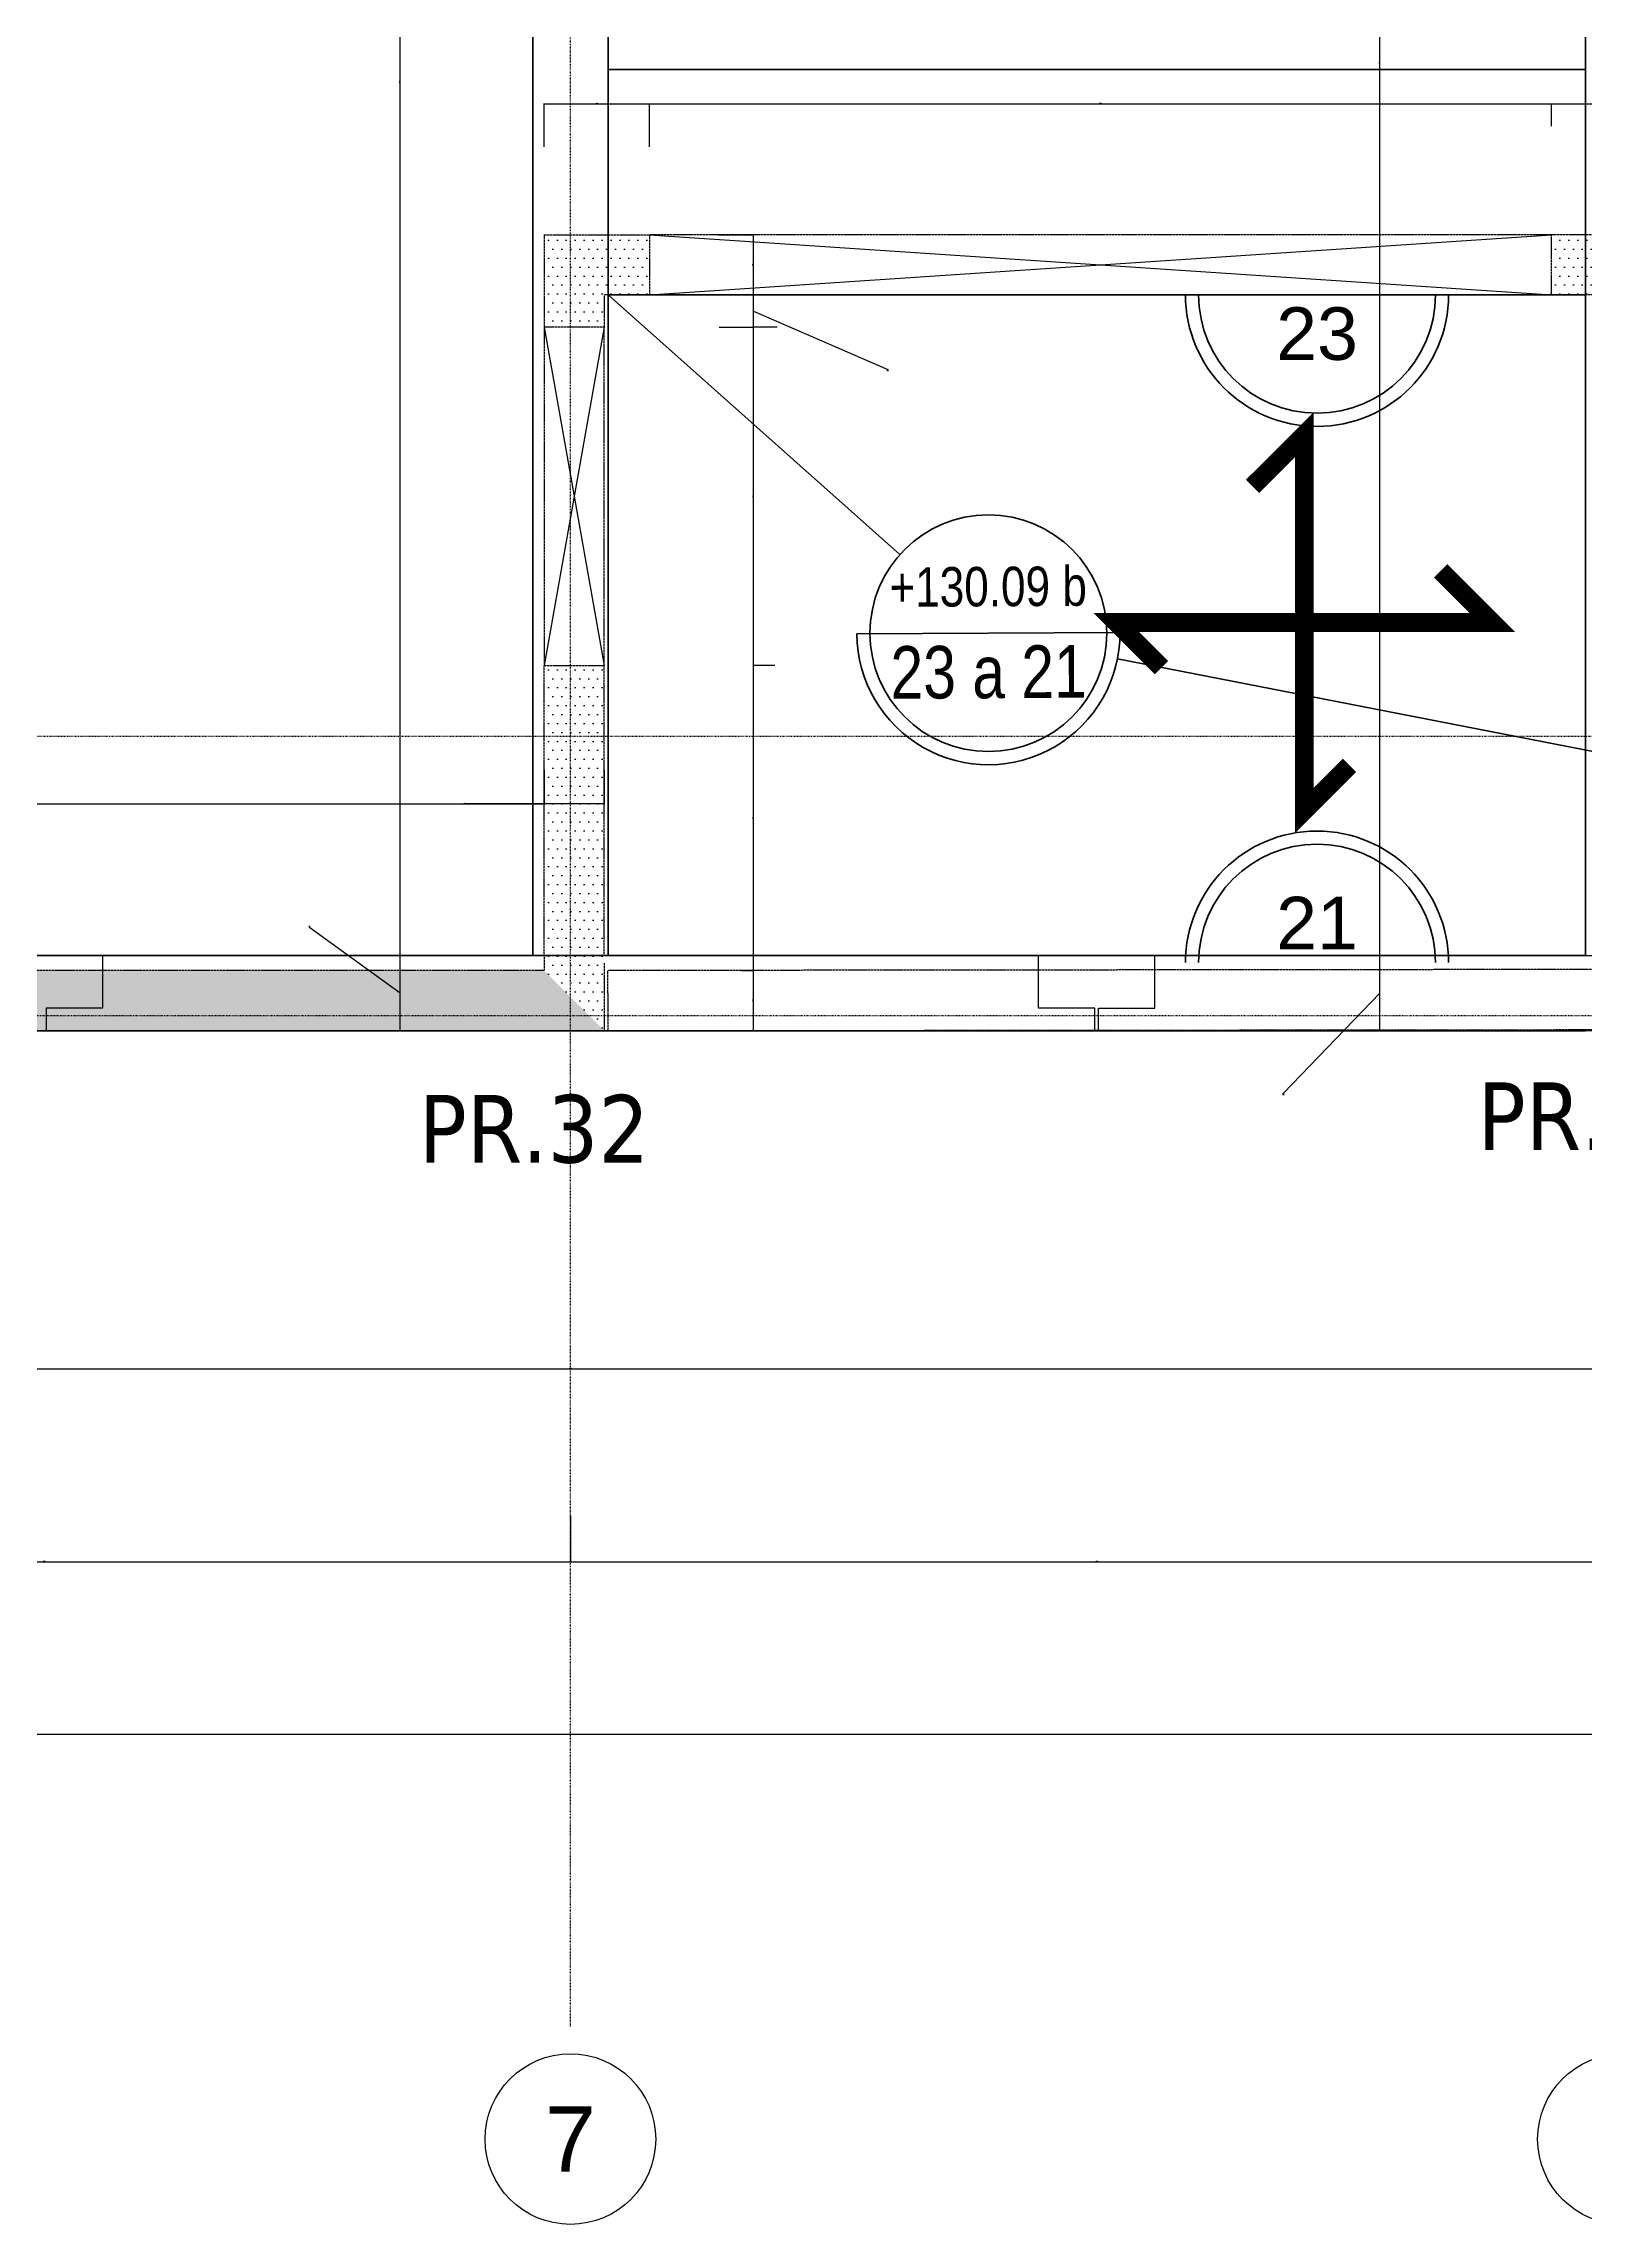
# Model space of a CAD drawing. Extents: x -12912 to 27386, y 1818 to 8189.
# Drawn here: x 1058 to 1468, y 5570 to 6151 of the extents above; entities that cross this region are included whole.
import ezdxf
from ezdxf.enums import TextEntityAlignment as Align

# ---------------------------------------------------------------- set-up
doc = ezdxf.new("R2010")
doc.units = 0
doc.header["$MEASUREMENT"] = 0
for name, pattern in [('CACHE2', [4.7625, 3.175, -1.5875]), ('GrDotted', [0.4, 0.1, -0.1, 0.1, -0.1]), ('GrFeatureAxis', [0.85, 0.25, -0.2, 0.1, -0.2, 0.1]), ('STRICHPUNKT2_S11', [0.9, 0.7, -0.1, 0, -0.1])]:
    doc.linetypes.add(name, pattern=pattern)
doc.layers.get('0').update_dxf_attribs({"linetype": 'CONTINUOUS'})
doc.layers.get('DEFPOINTS').update_dxf_attribs({"linetype": 'CONTINUOUS'})
for name, color, linetype in [('K_ENT_M_Building_Coffrage PH Sous sol', 7, 'CONTINUOUS'), ('préfa v', 2, 'CONTINUOUS'), ('STR_AXES_REPERE', 1, 'CONTINUOUS'), ('STR_COTATION', 1, 'CONTINUOUS'), ('STR_OPENING', 161, 'CONTINUOUS'), ('STR_SURCH', 9, 'CACHE2'), ('STR_TXT_PR', 2, 'CONTINUOUS')]:
    doc.layers.add(name, color=color, linetype=linetype)
for name, color, linetype, lineweight in [('STR_AXES', 4, 'STRICHPUNKT2_S11', 25), ('STR_dob_dalles', 130, 'CONTINUOUS', 35), ('STR_POUTRES', 102, 'CONTINUOUS', 35), ('STR_VOILES', 6, 'CONTINUOUS', 70)]:
    doc.layers.add(name, color=color, linetype=linetype, lineweight=lineweight)
doc.styles.add('EPAIS', font='TAHOMA.TTF')
doc.styles.add('GrDimensions', font='simplex.shx')
doc.styles.add('GrGrid', font='ARIAL.TTF', dxfattribs={"height": 0.17})
doc.dimstyles.new('GrDimensions', dxfattribs={"dimtxt": 0.09, "dimasz": 0.05, "dimexe": 0.07, "dimexo": 0, "dimgap": 0.05, "dimtad": 1, "dimzin": 0, "dimdsep": 46, "dimtxsty": 'GrDimensions', "dimblk": 'ARCHTICK', "dimblk1": 'ARCHTICK', "dimblk2": 'ARCHTICK', "dimcen": 0.09, "dimadec": 0, "dimazin": 0, "dimtfac": 1, "dimtdec": 4, "dimtmove": 0, "dimatfit": 3, "dimldrblk": 'OPEN30', "dimfxl": 0, "dimtolj": 1, "dimtzin": 0, "dimarcsym": 0})
pattern_1 = [(0, (5243.0074, 5883.9378), (1.190625, 2.38125), [0, -2.38125])]

# ---------------------------------------------------------------- blocks, each defined once
blk = doc.blocks.new('_ArchTick')
at = {"color": 0, "linetype": 'ByBlock', "const_width": 0.15}
blk.add_lwpolyline([(-0.5, -0.5), (0.5, 0.5)], dxfattribs=at)
blk = doc.blocks.new('*D100')
at = {"layer": 'DEFPOINTS', "color": 0, "linetype": 'Continuous'}
for p in [(646.36, 5957.33), (1191.36, 5957.33), (1191.36, 5948.23)]:
    blk.add_point(p, dxfattribs=at)
at = {"layer": 'STR_COTATION', "color": 0, "linetype": 'Continuous', "lineweight": -2}
for p, q in [((646.36, 5957.33), (646.36, 5948.14)), ((1191.36, 5957.33), (1191.36, 5948.14)), ((646.36, 5948.23), (1191.36, 5948.23))]:
    blk.add_line(p, q, dxfattribs=at)
at = {"layer": 'STR_COTATION', "color": 0, "linetype": 'Continuous', "lineweight": -2, "xscale": 0.065, "yscale": 0.065, "zscale": 0.065, "rotation": 180}
blk.add_blockref('_ArchTick', (646.36, 5948.23), dxfattribs=at)
at = {"layer": 'STR_COTATION', "color": 0, "linetype": 'Continuous', "lineweight": -2, "xscale": 0.065, "yscale": 0.065, "zscale": 0.065}
blk.add_blockref('_ArchTick', (1191.36, 5948.23), dxfattribs=at)
at = {"layer": 'STR_COTATION', "color": 0, "linetype": 'Continuous', "lineweight": -3, "insert": (918.86, 5948.36), "char_height": 0.117, "attachment_point": 5, "style": 'GrDimensions'}
blk.add_mtext('\\A1;545.00', dxfattribs=at)
blk = doc.blocks.new('_Open30')
at = {"color": 0, "linetype": 'ByBlock', "lineweight": -2}
for p, q in [((-1, 0.3), (0, 0)), ((0, 0), (-1, -0.3)), ((0, 0), (-1, 0))]:
    blk.add_line(p, q, dxfattribs=at)
blk = doc.blocks.new('*D101')
at = {"layer": 'DEFPOINTS', "color": 0, "linetype": 'Continuous'}
for p in [(1191.36, 5957.33), (1207.35, 5957.33), (1207.35, 5948.23)]:
    blk.add_point(p, dxfattribs=at)
at = {"layer": 'STR_COTATION', "color": 0, "linetype": 'Continuous', "lineweight": -2}
for p, q in [((1191.36, 5957.33), (1191.36, 5948.14)), ((1207.35, 5957.33), (1207.35, 5948.14)), ((1191.36, 5948.23), (1170.02, 5948.23)), ((1207.35, 5948.23), (1191.36, 5948.23))]:
    blk.add_line(p, q, dxfattribs=at)
at = {"layer": 'STR_COTATION', "color": 0, "linetype": 'Continuous', "lineweight": -2, "xscale": 0.065, "yscale": 0.065, "zscale": 0.065, "rotation": 180}
blk.add_blockref('_ArchTick', (1191.36, 5948.23), dxfattribs=at)
at = {"layer": 'STR_COTATION', "color": 0, "linetype": 'Continuous', "lineweight": -2, "xscale": 0.065, "yscale": 0.065, "zscale": 0.065}
blk.add_blockref('_ArchTick', (1207.35, 5948.23), dxfattribs=at)
at = {"layer": 'STR_COTATION', "color": 0, "linetype": 'Continuous', "lineweight": -3, "insert": (1170.28, 5948.36), "char_height": 0.117, "attachment_point": 5, "style": 'GrDimensions'}
blk.add_mtext('\\A1;1599', dxfattribs=at)
blk = doc.blocks.new('*D245')
at = {"layer": 'DEFPOINTS', "color": 0, "linetype": 'Continuous'}
for p in [(1243.85, 5903.91), (1247.03, 5903.91), (1243.85, 5887.91)]:
    blk.add_point(p, dxfattribs=at)
at = {"layer": 'STR_COTATION', "color": 0, "linetype": 'Continuous', "lineweight": -2}
for p, q in [((1243.85, 5903.91), (1247.12, 5903.91)), ((1247.03, 5887.91), (1247.03, 5903.91)), ((1243.85, 5887.91), (1247.12, 5887.91))]:
    blk.add_line(p, q, dxfattribs=at)
at = {"layer": 'STR_COTATION', "color": 0, "linetype": 'Continuous', "lineweight": -2, "xscale": 0.065, "yscale": 0.065, "zscale": 0.065}
for p, rotation in [((1247.03, 5903.91), 90), ((1247.03, 5887.91), 270)]:
    blk.add_blockref('_ArchTick', p, dxfattribs=dict(at, rotation=rotation))
at = {"layer": 'STR_COTATION', "color": 0, "linetype": 'Continuous', "lineweight": -3, "insert": (1246.9, 5895.91), "char_height": 0.117, "attachment_point": 5, "rotation": 90, "style": 'GrDimensions'}
blk.add_mtext('\\A1;1600', dxfattribs=at)
blk = doc.blocks.new('*D246')
at = {"layer": 'DEFPOINTS', "color": 0, "linetype": 'Continuous'}
for p in [(1247.03, 5985.1), (1252.74, 5985.1), (1243.85, 5903.91)]:
    blk.add_point(p, dxfattribs=at)
at = {"layer": 'STR_COTATION', "color": 0, "linetype": 'Continuous', "lineweight": -2}
for p, q in [((1252.74, 5985.1), (1246.94, 5985.1)), ((1247.03, 5903.91), (1247.03, 5985.1)), ((1243.85, 5903.91), (1247.12, 5903.91))]:
    blk.add_line(p, q, dxfattribs=at)
at = {"layer": 'STR_COTATION', "color": 0, "linetype": 'Continuous', "lineweight": -2, "xscale": 0.065, "yscale": 0.065, "zscale": 0.065}
for p, rotation in [((1247.03, 5985.1), 90), ((1247.03, 5903.91), 270)]:
    blk.add_blockref('_ArchTick', p, dxfattribs=dict(at, rotation=rotation))
at = {"layer": 'STR_COTATION', "color": 0, "linetype": 'Continuous', "lineweight": -3, "insert": (1246.9, 5944.51), "char_height": 0.117, "attachment_point": 5, "rotation": 90, "style": 'GrDimensions'}
blk.add_mtext('\\A1;8119', dxfattribs=at)
blk = doc.blocks.new('*D247')
at = {"layer": 'DEFPOINTS', "color": 0, "linetype": 'Continuous'}
for p in [(1247.03, 6075.1), (1253.4, 6075.1), (1252.74, 5985.1)]:
    blk.add_point(p, dxfattribs=at)
at = {"layer": 'STR_COTATION', "color": 0, "linetype": 'Continuous', "lineweight": -2}
for p, q in [((1253.4, 6075.1), (1246.94, 6075.1)), ((1247.03, 5985.1), (1247.03, 6075.1)), ((1252.74, 5985.1), (1246.94, 5985.1))]:
    blk.add_line(p, q, dxfattribs=at)
at = {"layer": 'STR_COTATION', "color": 0, "linetype": 'Continuous', "lineweight": -2, "xscale": 0.065, "yscale": 0.065, "zscale": 0.065}
for p, rotation in [((1247.03, 6075.1), 90), ((1247.03, 5985.1), 270)]:
    blk.add_blockref('_ArchTick', p, dxfattribs=dict(at, rotation=rotation))
at = {"layer": 'STR_COTATION', "color": 0, "linetype": 'Continuous', "lineweight": -3, "insert": (1246.9, 6030.1), "char_height": 0.117, "attachment_point": 5, "rotation": 90, "style": 'GrDimensions'}
blk.add_mtext('\\A1;9000', dxfattribs=at)
blk = doc.blocks.new('*D248')
at = {"layer": 'DEFPOINTS', "color": 0, "linetype": 'Continuous'}
for p in [(1219.36, 6134.56), (1191.36, 6123.13), (1219.36, 6123.13)]:
    blk.add_point(p, dxfattribs=at)
at = {"layer": 'STR_COTATION', "color": 0, "linetype": 'Continuous', "lineweight": -2}
for p, q in [((1191.36, 6123.13), (1191.36, 6134.65)), ((1191.36, 6134.56), (1219.36, 6134.56)), ((1219.36, 6123.13), (1219.36, 6134.65))]:
    blk.add_line(p, q, dxfattribs=at)
at = {"layer": 'STR_COTATION', "color": 0, "linetype": 'Continuous', "lineweight": -2, "xscale": 0.065, "yscale": 0.065, "zscale": 0.065, "rotation": 180}
blk.add_blockref('_ArchTick', (1191.36, 6134.56), dxfattribs=at)
at = {"layer": 'STR_COTATION', "color": 0, "linetype": 'Continuous', "lineweight": -2, "xscale": 0.065, "yscale": 0.065, "zscale": 0.065}
blk.add_blockref('_ArchTick', (1219.36, 6134.56), dxfattribs=at)
at = {"layer": 'STR_COTATION', "color": 0, "linetype": 'Continuous', "lineweight": -3, "insert": (1205.36, 6134.68), "char_height": 0.117, "attachment_point": 5, "style": 'GrDimensions'}
blk.add_mtext('\\A1;2800', dxfattribs=at)
blk = doc.blocks.new('*D249')
at = {"layer": 'DEFPOINTS', "color": 0, "linetype": 'Continuous'}
for p in [(1459.36, 6134.56), (1459.36, 6128.56), (1219.36, 6123.13)]:
    blk.add_point(p, dxfattribs=at)
at = {"layer": 'STR_COTATION', "color": 0, "linetype": 'Continuous', "lineweight": -2}
for p, q in [((1219.36, 6123.13), (1219.36, 6134.65)), ((1219.36, 6134.56), (1459.36, 6134.56)), ((1459.36, 6128.56), (1459.36, 6134.65))]:
    blk.add_line(p, q, dxfattribs=at)
at = {"layer": 'STR_COTATION', "color": 0, "linetype": 'Continuous', "lineweight": -2, "xscale": 0.065, "yscale": 0.065, "zscale": 0.065, "rotation": 180}
blk.add_blockref('_ArchTick', (1219.36, 6134.56), dxfattribs=at)
at = {"layer": 'STR_COTATION', "color": 0, "linetype": 'Continuous', "lineweight": -2, "xscale": 0.065, "yscale": 0.065, "zscale": 0.065}
blk.add_blockref('_ArchTick', (1459.36, 6134.56), dxfattribs=at)
at = {"layer": 'STR_COTATION', "color": 0, "linetype": 'Continuous', "lineweight": -3, "insert": (1339.36, 6134.68), "char_height": 0.117, "attachment_point": 5, "style": 'GrDimensions'}
blk.add_mtext('\\A1;240.00', dxfattribs=at)
blk = doc.blocks.new('*D250')
at = {"layer": 'DEFPOINTS', "color": 0, "linetype": 'Continuous'}
for p in [(1649.02, 6134.56), (1459.36, 6128.56), (1649.02, 6126.66)]:
    blk.add_point(p, dxfattribs=at)
at = {"layer": 'STR_COTATION', "color": 0, "linetype": 'Continuous', "lineweight": -2}
for p, q in [((1459.36, 6128.56), (1459.36, 6134.65)), ((1459.36, 6134.56), (1649.02, 6134.56)), ((1649.02, 6126.66), (1649.02, 6134.65))]:
    blk.add_line(p, q, dxfattribs=at)
at = {"layer": 'STR_COTATION', "color": 0, "linetype": 'Continuous', "lineweight": -2, "xscale": 0.065, "yscale": 0.065, "zscale": 0.065, "rotation": 180}
blk.add_blockref('_ArchTick', (1459.36, 6134.56), dxfattribs=at)
at = {"layer": 'STR_COTATION', "color": 0, "linetype": 'Continuous', "lineweight": -2, "xscale": 0.065, "yscale": 0.065, "zscale": 0.065}
blk.add_blockref('_ArchTick', (1649.02, 6134.56), dxfattribs=at)
at = {"layer": 'STR_COTATION', "color": 0, "linetype": 'Continuous', "lineweight": -3, "insert": (1554.19, 6134.68), "char_height": 0.117, "attachment_point": 5, "style": 'GrDimensions'}
blk.add_mtext('\\A1;189.66', dxfattribs=at)
blk = doc.blocks.new('*D324')
at = {"layer": 'DEFPOINTS', "color": 0, "linetype": 'Continuous'}
for p in [(1237.93, 6083.69), (1247.03, 6083.69), (1237.93, 6075.1)]:
    blk.add_point(p, dxfattribs=at)
at = {"layer": 'STR_COTATION', "color": 0, "linetype": 'Continuous', "lineweight": -2}
for p, q in [((1237.93, 6083.69), (1247.12, 6083.69)), ((1247.03, 6075.1), (1247.03, 6083.69)), ((1247.03, 6079.39), (1282.8, 6063.85)), ((1237.93, 6075.1), (1247.12, 6075.1)), ((1282.8, 6063.85), (1282.8, 6063.42))]:
    blk.add_line(p, q, dxfattribs=at)
at = {"layer": 'STR_COTATION', "color": 0, "linetype": 'Continuous', "lineweight": -2, "xscale": 0.065, "yscale": 0.065, "zscale": 0.065}
for p, rotation in [((1247.03, 6083.69), 90), ((1247.03, 6075.1), 270)]:
    blk.add_blockref('_ArchTick', p, dxfattribs=dict(at, rotation=rotation))
at = {"layer": 'STR_COTATION', "color": 0, "linetype": 'Continuous', "lineweight": -3, "insert": (1282.68, 6063.63), "char_height": 0.117, "attachment_point": 5, "rotation": 90, "style": 'GrDimensions'}
blk.add_mtext('\\A1;858', dxfattribs=at)
blk = doc.blocks.new('*D325')
at = {"layer": 'DEFPOINTS', "color": 0, "linetype": 'Continuous'}
for p in [(1237.74, 6099.69), (1247.03, 6099.69), (1237.93, 6083.69)]:
    blk.add_point(p, dxfattribs=at)
at = {"layer": 'STR_COTATION', "color": 0, "linetype": 'Continuous', "lineweight": -2}
for p, q in [((1237.74, 6099.69), (1247.12, 6099.69)), ((1247.03, 6083.69), (1247.03, 6099.69)), ((1237.93, 6083.69), (1247.12, 6083.69))]:
    blk.add_line(p, q, dxfattribs=at)
at = {"layer": 'STR_COTATION', "color": 0, "linetype": 'Continuous', "lineweight": -2, "xscale": 0.065, "yscale": 0.065, "zscale": 0.065}
for p, rotation in [((1247.03, 6099.69), 90), ((1247.03, 6083.69), 270)]:
    blk.add_blockref('_ArchTick', p, dxfattribs=dict(at, rotation=rotation))
at = {"layer": 'STR_COTATION', "color": 0, "linetype": 'Continuous', "lineweight": -3, "insert": (1246.9, 6091.69), "char_height": 0.117, "attachment_point": 5, "rotation": 90, "style": 'GrDimensions'}
blk.add_mtext('\\A1;1600', dxfattribs=at)
blk = doc.blocks.new('*D326')
at = {"layer": 'DEFPOINTS', "color": 0, "linetype": 'Continuous'}
for p in [(1148.09, 5907.92), (1153.06, 5907.92), (1148.09, 5887.91)]:
    blk.add_point(p, dxfattribs=at)
at = {"layer": 'STR_COTATION', "color": 0, "linetype": 'Continuous', "lineweight": -2}
for p, q in [((1129.03, 5915.27), (1129.03, 5915.81)), ((1153.06, 5897.92), (1129.03, 5915.27)), ((1148.09, 5907.92), (1153.15, 5907.92)), ((1153.06, 5887.91), (1153.06, 5907.92)), ((1148.09, 5887.91), (1153.15, 5887.91))]:
    blk.add_line(p, q, dxfattribs=at)
at = {"layer": 'STR_COTATION', "color": 0, "linetype": 'Continuous', "lineweight": -2, "xscale": 0.065, "yscale": 0.065, "zscale": 0.065}
for p, rotation in [((1153.06, 5907.92), 90), ((1153.06, 5887.91), 270)]:
    blk.add_blockref('_ArchTick', p, dxfattribs=dict(at, rotation=rotation))
at = {"layer": 'STR_COTATION', "color": 0, "linetype": 'Continuous', "lineweight": -3, "insert": (1128.91, 5915.54), "char_height": 0.117, "attachment_point": 5, "rotation": 90, "style": 'GrDimensions'}
blk.add_mtext('\\A1;2000', dxfattribs=at)
blk = doc.blocks.new('*D327')
at = {"layer": 'DEFPOINTS', "color": 0, "linetype": 'Continuous'}
for p in [(1153.06, 6372.91), (1160.87, 6372.91), (1148.09, 5907.92)]:
    blk.add_point(p, dxfattribs=at)
at = {"layer": 'STR_COTATION', "color": 0, "linetype": 'Continuous', "lineweight": -2}
for p, q in [((1160.87, 6372.91), (1152.97, 6372.91)), ((1153.06, 5907.92), (1153.06, 6372.91)), ((1148.09, 5907.92), (1153.15, 5907.92))]:
    blk.add_line(p, q, dxfattribs=at)
at = {"layer": 'STR_COTATION', "color": 0, "linetype": 'Continuous', "lineweight": -2, "xscale": 0.065, "yscale": 0.065, "zscale": 0.065}
for p, rotation in [((1153.06, 6372.91), 90), ((1153.06, 5907.92), 270)]:
    blk.add_blockref('_ArchTick', p, dxfattribs=dict(at, rotation=rotation))
at = {"layer": 'STR_COTATION', "color": 0, "linetype": 'Continuous', "lineweight": -3, "insert": (1152.93, 6140.41), "char_height": 0.117, "attachment_point": 5, "rotation": 90, "style": 'GrDimensions'}
blk.add_mtext('\\A1;464.99', dxfattribs=at)
blk = doc.blocks.new('*D329')
at = {"layer": 'DEFPOINTS', "color": 0, "linetype": 'Continuous'}
for p in [(1413.65, 5907.92), (1421.24, 5907.92), (1421.24, 5887.91)]:
    blk.add_point(p, dxfattribs=at)
at = {"layer": 'STR_COTATION', "color": 0, "linetype": 'Continuous', "lineweight": -2}
for p, q in [((1421.24, 5907.92), (1413.56, 5907.92)), ((1413.65, 5887.91), (1413.65, 5907.92)), ((1413.65, 5897.92), (1388.02, 5871.29)), ((1421.24, 5887.91), (1413.56, 5887.91)), ((1388.02, 5871.29), (1388.02, 5870.75))]:
    blk.add_line(p, q, dxfattribs=at)
at = {"layer": 'STR_COTATION', "color": 0, "linetype": 'Continuous', "lineweight": -2, "xscale": 0.065, "yscale": 0.065, "zscale": 0.065}
for p, rotation in [((1413.65, 5907.92), 90), ((1413.65, 5887.91), 270)]:
    blk.add_blockref('_ArchTick', p, dxfattribs=dict(at, rotation=rotation))
at = {"layer": 'STR_COTATION', "color": 0, "linetype": 'Continuous', "lineweight": -3, "insert": (1387.9, 5871.02), "char_height": 0.117, "attachment_point": 5, "rotation": 90, "style": 'GrDimensions'}
blk.add_mtext('\\A1;2000', dxfattribs=at)
blk = doc.blocks.new('*D330')
at = {"layer": 'DEFPOINTS', "color": 0, "linetype": 'Continuous'}
for p in [(1413.65, 6383.07), (1422.37, 6383.07), (1421.24, 5907.92)]:
    blk.add_point(p, dxfattribs=at)
at = {"layer": 'STR_COTATION', "color": 0, "linetype": 'Continuous', "lineweight": -2}
for p, q in [((1422.37, 6383.07), (1413.56, 6383.07)), ((1413.65, 5907.92), (1413.65, 6383.07)), ((1421.24, 5907.92), (1413.56, 5907.92))]:
    blk.add_line(p, q, dxfattribs=at)
at = {"layer": 'STR_COTATION', "color": 0, "linetype": 'Continuous', "lineweight": -2, "xscale": 0.065, "yscale": 0.065, "zscale": 0.065}
for p, rotation in [((1413.65, 6383.07), 90), ((1413.65, 5907.92), 270)]:
    blk.add_blockref('_ArchTick', p, dxfattribs=dict(at, rotation=rotation))
at = {"layer": 'STR_COTATION', "color": 0, "linetype": 'Continuous', "lineweight": -3, "insert": (1413.52, 6145.49), "char_height": 0.117, "attachment_point": 5, "rotation": 90, "style": 'GrDimensions'}
blk.add_mtext('\\A1;475.15', dxfattribs=at)
blk = doc.blocks.new('*D455')
at = {"layer": 'DEFPOINTS', "color": 0, "linetype": 'Continuous'}
for p in [(778.36, 5797.96), (1058.36, 5797.96), (1058.36, 5797.96)]:
    blk.add_point(p, dxfattribs=at)
at = {"layer": 'STR_COTATION', "color": 0, "linetype": 'Continuous', "lineweight": -2}
for p, q in [((778.36, 5797.96), (778.36, 5798.05)), ((778.36, 5797.96), (1058.36, 5797.96)), ((1058.36, 5797.96), (1058.36, 5798.05))]:
    blk.add_line(p, q, dxfattribs=at)
at = {"layer": 'STR_COTATION', "color": 0, "linetype": 'Continuous', "lineweight": -2, "xscale": 0.065, "yscale": 0.065, "zscale": 0.065, "rotation": 180}
blk.add_blockref('_ArchTick', (778.36, 5797.96), dxfattribs=at)
at = {"layer": 'STR_COTATION', "color": 0, "linetype": 'Continuous', "lineweight": -2, "xscale": 0.065, "yscale": 0.065, "zscale": 0.065}
blk.add_blockref('_ArchTick', (1058.36, 5797.96), dxfattribs=at)
at = {"layer": 'STR_COTATION', "color": 0, "linetype": 'Continuous', "lineweight": -3, "insert": (918.36, 5798.08), "char_height": 0.117, "attachment_point": 5, "style": 'GrDimensions'}
blk.add_mtext('\\A1;280.00', dxfattribs=at)
blk = doc.blocks.new('*D456')
at = {"layer": 'DEFPOINTS', "color": 0, "linetype": 'Continuous'}
for p in [(1058.36, 5797.96), (1338.36, 5797.96), (1338.36, 5797.96)]:
    blk.add_point(p, dxfattribs=at)
at = {"layer": 'STR_COTATION', "color": 0, "linetype": 'Continuous', "lineweight": -2}
for p, q in [((1058.36, 5797.96), (1058.36, 5798.05)), ((1058.36, 5797.96), (1338.36, 5797.96)), ((1338.36, 5797.96), (1338.36, 5798.05))]:
    blk.add_line(p, q, dxfattribs=at)
at = {"layer": 'STR_COTATION', "color": 0, "linetype": 'Continuous', "lineweight": -2, "xscale": 0.065, "yscale": 0.065, "zscale": 0.065, "rotation": 180}
blk.add_blockref('_ArchTick', (1058.36, 5797.96), dxfattribs=at)
at = {"layer": 'STR_COTATION', "color": 0, "linetype": 'Continuous', "lineweight": -2, "xscale": 0.065, "yscale": 0.065, "zscale": 0.065}
blk.add_blockref('_ArchTick', (1338.36, 5797.96), dxfattribs=at)
at = {"layer": 'STR_COTATION', "color": 0, "linetype": 'Continuous', "lineweight": -3, "insert": (1198.36, 5798.08), "char_height": 0.117, "attachment_point": 5, "style": 'GrDimensions'}
blk.add_mtext('\\A1;280.00', dxfattribs=at)
blk = doc.blocks.new('*D457')
at = {"layer": 'DEFPOINTS', "color": 0, "linetype": 'Continuous'}
for p in [(1338.36, 5797.96), (1618.36, 5797.96), (1618.36, 5797.96)]:
    blk.add_point(p, dxfattribs=at)
at = {"layer": 'STR_COTATION', "color": 0, "linetype": 'Continuous', "lineweight": -2}
for p, q in [((1338.36, 5797.96), (1338.36, 5798.05)), ((1338.36, 5797.96), (1618.36, 5797.96)), ((1618.36, 5797.96), (1618.36, 5798.05))]:
    blk.add_line(p, q, dxfattribs=at)
at = {"layer": 'STR_COTATION', "color": 0, "linetype": 'Continuous', "lineweight": -2, "xscale": 0.065, "yscale": 0.065, "zscale": 0.065, "rotation": 180}
blk.add_blockref('_ArchTick', (1338.36, 5797.96), dxfattribs=at)
at = {"layer": 'STR_COTATION', "color": 0, "linetype": 'Continuous', "lineweight": -2, "xscale": 0.065, "yscale": 0.065, "zscale": 0.065}
blk.add_blockref('_ArchTick', (1618.36, 5797.96), dxfattribs=at)
at = {"layer": 'STR_COTATION', "color": 0, "linetype": 'Continuous', "lineweight": -3, "insert": (1478.36, 5798.08), "char_height": 0.117, "attachment_point": 5, "style": 'GrDimensions'}
blk.add_mtext('\\A1;280.00', dxfattribs=at)
blk = doc.blocks.new('*D526')
at = {"layer": 'DEFPOINTS', "color": 0, "linetype": 'Continuous'}
for p in [(1198.36, 5758.79), (918.36, 5754.33), (1198.36, 5746.58)]:
    blk.add_point(p, dxfattribs=at)
at = {"layer": 'STR_COTATION', "color": 0, "linetype": 'Continuous', "lineweight": -2}
for p, q in [((1198.36, 5758.79), (1198.36, 5746.49)), ((918.36, 5754.33), (918.36, 5746.49)), ((918.36, 5746.58), (1198.36, 5746.58))]:
    blk.add_line(p, q, dxfattribs=at)
at = {"layer": 'STR_COTATION', "color": 0, "linetype": 'Continuous', "lineweight": -2, "xscale": 0.065, "yscale": 0.065, "zscale": 0.065, "rotation": 180}
blk.add_blockref('_ArchTick', (918.36, 5746.58), dxfattribs=at)
at = {"layer": 'STR_COTATION', "color": 0, "linetype": 'Continuous', "lineweight": -2, "xscale": 0.065, "yscale": 0.065, "zscale": 0.065}
blk.add_blockref('_ArchTick', (1198.36, 5746.58), dxfattribs=at)
at = {"layer": 'STR_COTATION', "color": 0, "linetype": 'Continuous', "lineweight": -3, "insert": (1058.36, 5746.7), "char_height": 0.117, "attachment_point": 5, "style": 'GrDimensions'}
blk.add_mtext('\\A1;280.00', dxfattribs=at)
blk = doc.blocks.new('*D527')
at = {"layer": 'DEFPOINTS', "color": 0, "linetype": 'Continuous'}
for p in [(1198.36, 5758.79), (1478.36, 5760.07), (1478.36, 5746.58)]:
    blk.add_point(p, dxfattribs=at)
at = {"layer": 'STR_COTATION', "color": 0, "linetype": 'Continuous', "lineweight": -2}
for p, q in [((1198.36, 5758.79), (1198.36, 5746.49)), ((1478.36, 5760.07), (1478.36, 5746.49)), ((1198.36, 5746.58), (1478.36, 5746.58))]:
    blk.add_line(p, q, dxfattribs=at)
at = {"layer": 'STR_COTATION', "color": 0, "linetype": 'Continuous', "lineweight": -2, "xscale": 0.065, "yscale": 0.065, "zscale": 0.065, "rotation": 180}
blk.add_blockref('_ArchTick', (1198.36, 5746.58), dxfattribs=at)
at = {"layer": 'STR_COTATION', "color": 0, "linetype": 'Continuous', "lineweight": -2, "xscale": 0.065, "yscale": 0.065, "zscale": 0.065}
blk.add_blockref('_ArchTick', (1478.36, 5746.58), dxfattribs=at)
at = {"layer": 'STR_COTATION', "color": 0, "linetype": 'Continuous', "lineweight": -3, "insert": (1338.36, 5746.7), "char_height": 0.117, "attachment_point": 5, "style": 'GrDimensions'}
blk.add_mtext('\\A1;280.00', dxfattribs=at)
blk = doc.blocks.new('*D600')
at = {"layer": 'DEFPOINTS', "color": 0, "linetype": 'Continuous'}
for p in [(-1020.36, 5712.87), (7612.27, 5712.87), (-1020.36, 5700.61)]:
    blk.add_point(p, dxfattribs=at)
at = {"layer": 'STR_COTATION', "color": 0, "linetype": 'Continuous', "lineweight": -2}
for p, q in [((-1020.36, 5712.87), (-1020.36, 5700.52)), ((7612.27, 5712.87), (7612.27, 5700.52)), ((7612.27, 5700.61), (-1020.36, 5700.61))]:
    blk.add_line(p, q, dxfattribs=at)
at = {"layer": 'STR_COTATION', "color": 0, "linetype": 'Continuous', "lineweight": -2, "xscale": 0.065, "yscale": 0.065, "zscale": 0.065, "rotation": 180}
blk.add_blockref('_ArchTick', (-1020.36, 5700.61), dxfattribs=at)
at = {"layer": 'STR_COTATION', "color": 0, "linetype": 'Continuous', "lineweight": -2, "xscale": 0.065, "yscale": 0.065, "zscale": 0.065}
blk.add_blockref('_ArchTick', (7612.27, 5700.61), dxfattribs=at)
at = {"layer": 'STR_COTATION', "color": 0, "linetype": 'Continuous', "lineweight": -3, "insert": (3295.95, 5700.74), "char_height": 0.117, "attachment_point": 5, "style": 'GrDimensions'}
blk.add_mtext('\\A1;8632.63', dxfattribs=at)

msp = doc.modelspace()

# ---------------------------------------------------------------- hatches: boundary and pattern name
at = {"layer": 'STR_SURCH', "linetype": 'Continuous'}
h = msp.add_hatch(dxfattribs=at)
h.set_pattern_fill('DOTS', color=256, scale=1.5, style=0)
h.set_pattern_definition(pattern_1)
h.paths.add_polyline_path([(1207.36, 6075.101), (1207.36, 6083.685), (1191.36, 6099.685), (1191.36, 6075.101)])
h = msp.add_hatch(dxfattribs=at)
h.set_pattern_fill('DOTS', color=256, scale=1.5, style=0)
h.set_pattern_definition(pattern_1)
h.paths.add_polyline_path([(1219.36, 6099.685), (1191.36, 6099.685), (1207.36, 6083.685), (1219.36, 6083.685)])
h = msp.add_hatch(dxfattribs=at)
h.set_pattern_fill('DOTS', color=256, scale=1.5, style=0)
h.set_pattern_definition(pattern_1)
h.paths.add_polyline_path([(1667.122, 6099.685), (1459.36, 6099.685), (1459.36, 6083.685), (1649.024, 6083.685)])
h = msp.add_hatch(dxfattribs=at)
h.set_pattern_fill('DOTS', color=256, scale=1.5, style=0)
h.set_pattern_definition(pattern_1)
h.paths.add_polyline_path([(1207.36, 5887.914), (1207.36, 5985.101), (1191.36, 5985.101), (1191.36, 5903.914)])
h = msp.add_hatch(dxfattribs=at)
h.set_pattern_fill('DOTS', color=256, scale=1.5, style=0)
h.set_pattern_definition(pattern_1)
h.paths.add_polyline_path([(1191.36, 5903.914), (630.382, 5903.914), (646.351, 5887.914), (1207.36, 5887.914)])

# ---------------------------------------------------------------- linework, layer by layer
at = {"color": 1, "linetype": 'ByBlock', "const_width": 5}
for points in [[(1393.599, 5996.518), (1393.599, 6046.518), (1379.845, 6032.765)], [(1393.599, 5996.518), (1443.599, 5996.518), (1429.845, 6010.272)], [(1355.59, 5984.527), (1343.599, 5996.518), (1393.599, 5996.518)], [(1405.59, 5958.509), (1393.599, 5946.518), (1393.599, 5996.518)]]:
    msp.add_lwpolyline(points, dxfattribs=at)
at = {"layer": 'K_ENT_M_Building_Coffrage PH Sous sol', "color": 7, "linetype": 'GrFeatureAxis'}
msp.add_lwpolyline([(-115.376, 5966.258), (3609.113, 5966.258)], dxfattribs=at)
at = {"layer": 'préfa v'}
for points in [[(1073.86, 5907.914), (1073.86, 5893.914), (1058.86, 5893.914), (1058.86, 5887.914), (1337.86, 5887.914), (1337.86, 5893.914), (1322.86, 5893.914), (1322.86, 5907.914)], [(1602.86, 5907.914), (1602.86, 5893.914), (1617.86, 5893.914), (1617.86, 5887.914), (1338.86, 5887.914), (1338.86, 5893.914), (1353.86, 5893.914), (1353.86, 5907.914)]]:
    msp.add_lwpolyline(points, close=True, dxfattribs=at)
at = {"layer": 'STR_AXES', "linetype": 'GrFeatureAxis'}
for p, q in [((1198.36, 5622.963), (1198.36, 8022.963)), ((-1309.741, 5891.914), (7906.576, 5891.914))]:
    msp.add_line(p, q, dxfattribs=at)
at = {"layer": 'STR_AXES_REPERE', "linetype": 'Continuous'}
for centre in [(1198.36, 5592.963), (1478.36, 5592.963)]:
    msp.add_ellipse(centre, major_axis=(-16.047, 16.047), ratio=1, start_param=3.9269908, end_param=10.2101761, dxfattribs=at)
at = {"layer": 'STR_dob_dalles', "linetype": 'Continuous', "lineweight": 35}
for p, q in [((1286.018, 6014.618), (1208.36, 6083.709)), ((1274.552, 5993.476), (1344.551, 5993.885)), ((1343.888, 5986.898), (1748.358, 5907.916))]:
    msp.add_line(p, q, dxfattribs=at)
for centre, major_axis, start_param, end_param in [((1396.974, 6083.709), (24.749, 24.749), 2.3561945, 5.4977871), ((1396.974, 6083.709), (-22.274, 22.274), 7.0685835, 10.2101761), ((1309.552, 5993.68), (-22.274, 22.274), 3.9269908, 10.2101761), ((1309.552, 5993.68), (-24.749, 24.749), 0.7912405, 3.9328332)]:
    msp.add_ellipse(centre, major_axis=major_axis, ratio=1, start_param=start_param, end_param=end_param, dxfattribs=at)
at = {"layer": 'STR_dob_dalles', "linetype": 'Continuous', "lineweight": 35, "extrusion": (0, 0, -1)}
for major_axis, start_param, end_param in [((24.749, -24.749), 2.3561945, 5.4977871), ((-22.274, -22.274), 7.0685835, 10.2101761)]:
    msp.add_ellipse((1396.974, 5906.033), major_axis=major_axis, ratio=1, start_param=start_param, end_param=end_param, dxfattribs=at)
at = {"layer": 'STR_OPENING', "linetype": 'Continuous'}
for p, q in [((1219.36, 6083.685), (1459.36, 6099.685)), ((1219.36, 6099.685), (1459.36, 6083.685)), ((1339.36, 6083.685), (1339.36, 6083.685)), ((1339.36, 6083.685), (1339.36, 6083.685)), ((1191.36, 6075.101), (1207.36, 5985.101)), ((1207.36, 6075.101), (1191.36, 5985.101)), ((1191.36, 6030.101), (1191.36, 6030.101)), ((1191.36, 6030.101), (1191.36, 6030.101))]:
    msp.add_line(p, q, dxfattribs=at)
at = {"layer": 'STR_POUTRES', "linetype": 'Continuous'}
for p, q in [((1208.363, 6143.685), (1468.358, 6143.685)), ((1468.358, 6083.685), (1208.364, 6083.685))]:
    msp.add_line(p, q, dxfattribs=at)
at = {"layer": 'STR_SURCH', "linetype": 'GrDotted', "ltscale": 0.5}
for p, q in [((1191.36, 6099.685), (1191.36, 6075.101)), ((1191.36, 6099.685), (1219.36, 6099.685)), ((1488.361, 6083.685), (1468.358, 6083.685))]:
    msp.add_line(p, q, dxfattribs=at)
at = {"layer": 'STR_SURCH', "linetype": 'GrDotted', "ltscale": 0.25}
for p, q in [((1219.36, 6099.685), (1219.36, 6083.685)), ((1459.36, 6083.685), (1459.36, 6099.685)), ((1207.36, 6075.101), (1191.36, 6075.101)), ((1191.36, 5985.101), (1207.36, 5985.101)), ((1207.348, 5905.916), (1207.348, 5887.925)), ((1208.37, 5887.914), (1208.351, 5903.914))]:
    msp.add_line(p, q, dxfattribs=at)
at = {"layer": 'STR_SURCH', "linetype": 'GrDotted'}
for p, q in [((1459.36, 6099.685), (1219.36, 6099.685)), ((1649.024, 6099.685), (1459.36, 6099.685)), ((1191.36, 6075.101), (1191.36, 5985.101)), ((1207.36, 5985.101), (1207.36, 6075.101)), ((1191.36, 5907.916), (1191.36, 5985.101)), ((1207.36, 5907.916), (1207.36, 5985.101)), ((1191.36, 5903.914), (646.36, 5903.914)), ((1648.024, 5904.379), (1208.36, 5903.914)), ((1208.37, 5887.914), (1648.044, 5888.379))]:
    msp.add_line(p, q, dxfattribs=at)
at = {"layer": 'STR_SURCH', "linetype": 'GrDotted', "ltscale": 0.125}
msp.add_line((1207.36, 6083.685), (1207.36, 6075.101), dxfattribs=at)
at = {"layer": 'STR_SURCH', "linetype": 'GrDotted', "ltscale": 0.025106}
msp.add_line((1208.364, 6083.685), (1207.36, 6083.685), dxfattribs=at)
at = {"layer": 'STR_SURCH', "linetype": 'GrDotted', "ltscale": 0.0625}
msp.add_line((1191.36, 5907.916), (1191.36, 5903.914), dxfattribs=at)
at = {"layer": 'STR_VOILES', "linetype": 'Continuous'}
for p, q in [((1468.358, 6083.685), (1468.358, 6383.071)), ((1188.363, 5907.916), (1188.358, 6372.911)), ((1208.361, 6372.911), (1208.366, 5907.916)), ((1468.358, 5907.916), (1468.358, 6083.685)), ((923.36, 5907.916), (1058.36, 5907.916)), ((1058.36, 5907.916), (1198.36, 5907.916)), ((1198.364, 5907.916), (1207.348, 5907.916)), ((1207.348, 5907.916), (1338.36, 5907.916)), ((1338.36, 5907.916), (1468.358, 5907.916)), ((1058.36, 5887.914), (778.36, 5887.914)), ((1207.348, 5887.914), (1058.36, 5887.914)), ((1338.36, 5887.914), (1207.348, 5887.914)), ((1468.358, 5887.914), (1338.36, 5887.914))]:
    msp.add_line(p, q, dxfattribs=at)

# ---------------------------------------------------------------- texts
at = {"layer": 'STR_AXES_REPERE', "linetype": 'Continuous', "style": 'GrGrid'}
msp.add_text('7', height=17.359, dxfattribs=at).set_placement((1198.36, 5592.963), align=Align.MIDDLE_CENTER)
at = {"layer": 'STR_dob_dalles', "linetype": 'Continuous', "lineweight": 35, "char_height": 14}
for s, insert, attachment_point in [('{\\fSwis721 Lt BT|b0|i0|c0|p34;23}', (1396.974, 6066.209), 8), ('{\\fSwis721 Lt BT|b0|i0|c0|p34;21}', (1396.974, 5923.533), 2)]:
    msp.add_mtext(s, dxfattribs=dict(at, insert=insert, attachment_point=attachment_point))
at = {"layer": 'STR_dob_dalles', "linetype": 'Continuous', "lineweight": 35, "attachment_point": 8, "rotation": 0.334743}
for s, insert, char_height in [('{\\fSwis721 Lt BT|b0|i0|c0|p34;\\W0.8;+130.09 b}', (1309.511, 6000.68), 10.5), ('{\\fSwis721 Lt BT|b0|i0|c0|p34;\\W0.8;23 a 21}', (1309.654, 5976.18), 14)]:
    msp.add_mtext(s, dxfattribs=dict(at, insert=insert, char_height=char_height))
at = {"layer": 'STR_TXT_PR', "ltscale": 4.5, "style": 'EPAIS'}
for s, p in [('PR.31', (1439.674, 5856.159)), ('PR.32', (1157.994, 5852.81))]:
    msp.add_text(s, height=18, dxfattribs=at).set_placement(p)

# ---------------------------------------------------------------- dimensions: what is measured, and where the dimension line sits
at = {"layer": 'STR_COTATION', "linetype": 'Continuous', "lineweight": -3}
for base, p1, p2, override, picture, middle in [((1413.646183803, 6383.071386662), (1421.24313868, 5907.916386662), (1422.370934218, 6383.071386662), {"dimscale": 1.3, "dimtmove": 1}, '*D330', (1413.522683803, 6145.493886662)), ((1153.0576, 6372.911), (1148.0909, 5907.9164), (1160.8742, 6372.911), {"dimscale": 1.3, "dimtmove": 1}, '*D327', (1152.9341, 6140.4137)), ((1247.027, 6099.685), (1237.927, 6083.685), (1237.743, 6099.685), {"dimscale": 1.3, "dimdec": 0, "dimlfac": 100, "dimzin": 0, "dimtmove": 1}, '*D325', (1246.903, 6091.685)), ((1247.027, 6075.101), (1252.74, 5985.101), (1253.403, 6075.101), {"dimscale": 1.3, "dimdec": 0, "dimlfac": 100, "dimzin": 0, "dimtmove": 1}, '*D247', (1246.903, 6030.101)), ((1247.027, 5985.101), (1243.852, 5903.914), (1252.74, 5985.101), {"dimscale": 1.3, "dimdec": 0, "dimlfac": 100, "dimzin": 0, "dimtmove": 1}, '*D246', (1246.903, 5944.507)), ((1247.027, 5903.914), (1243.852, 5887.914), (1243.852, 5903.914), {"dimscale": 1.3, "dimtxt": 0.09, "dimasz": 0.05, "dimexe": 0.07, "dimexo": 0, "dimgap": 0.05, "dimtad": 1, "dimjust": 0, "dimtih": 0, "dimtoh": 0, "dimdec": 0, "dimlfac": 100, "dimrnd": 0, "dimzin": 0, "dimdsep": 46, "dimlunit": 2, "dimpost": '', "dimtxsty": 'GrDimensions', "dimblk": 'ArchTick', "dimblk1": 'ArchTick', "dimblk2": 'ArchTick', "dimsah": 0, "dimtsz": 0, "dimcen": 0.09, "dimdle": 0, "dimse1": 0, "dimse2": 0, "dimsd1": 0, "dimsd2": 0, "dimclrd": 0, "dimclre": 0, "dimclrt": 0, "dimaunit": 0, "dimadec": 0, "dimazin": 0, "dimtol": 0, "dimlim": 0, "dimtp": 0, "dimtm": 0, "dimtfac": 1, "dimtdec": 4, "dimtix": 0, "dimtofl": 1, "dimtmove": 1, "dimatfit": 3, "dimldrblk": 'Open30', "dimtvp": 0, "dimfrac": 0, "dimtolj": 1, "dimtzin": 0, "dimlwd": 65534, "dimlwe": 65534}, '*D245', (1246.903, 5895.914))]:
    dim = msp.add_linear_dim(base=base, p1=p1, p2=p2, angle=90, dimstyle='GrDimensions', override=override, dxfattribs=at)
    dim.commit()
    dim.dimension.update_dxf_attribs({"geometry": picture, "text_midpoint": middle})
for base, p1, p2, override, picture, middle in [((1219.36, 6134.559), (1191.36, 6123.129), (1219.36, 6123.129), {"dimscale": 1.3, "dimdec": 0, "dimlfac": 100, "dimzin": 0}, '*D248', (1205.36, 6134.683)), ((1459.36, 6134.559), (1219.36, 6123.129), (1459.36, 6128.563), {"dimscale": 1.3, "dimtmove": 1}, '*D249', (1339.36, 6134.683)), ((1649.024, 6134.559), (1459.36, 6128.563), (1649.024, 6126.66), {"dimscale": 1.3, "dimtmove": 1}, '*D250', (1554.192, 6134.683)), ((1191.36, 5948.233), (646.36, 5957.333), (1191.36, 5957.333), {"dimscale": 1.3, "dimtmove": 1}, '*D100', (918.86, 5948.357)), ((1058.36, 5797.96), (778.36, 5797.96), (1058.36, 5797.96), {"dimscale": 1.3, "dimtmove": 1}, '*D455', (918.36, 5798.084)), ((1338.36, 5797.96), (1058.36, 5797.96), (1338.36, 5797.96), {"dimscale": 1.3, "dimtmove": 1}, '*D456', (1198.36, 5798.084)), ((1618.36, 5797.96), (1338.36, 5797.96), (1618.36, 5797.96), {"dimscale": 1.3, "dimtmove": 1}, '*D457', (1478.36, 5798.084)), ((1198.36, 5746.577), (918.36, 5754.326), (1198.36, 5758.791), {"dimscale": 1.3, "dimtmove": 1}, '*D526', (1058.36, 5746.7)), ((1478.36, 5746.577), (1198.36, 5758.791), (1478.36, 5760.075), {"dimscale": 1.3, "dimtmove": 1}, '*D527', (1338.36, 5746.7)), ((-1020.362, 5700.612), (7612.271, 5712.875), (-1020.362, 5712.875), {"dimscale": 1.3, "dimtmove": 1}, '*D600', (3295.955, 5700.736))]:
    dim = msp.add_linear_dim(base=base, p1=p1, p2=p2, dimstyle='GrDimensions', override=override, dxfattribs=at)
    dim.commit()
    dim.dimension.update_dxf_attribs({"geometry": picture, "text_midpoint": middle})
for base, p1, p2, picture, middle in [((1247.027, 6083.685), (1237.927, 6075.101), (1237.927, 6083.685), '*D324', (1282.799, 6063.784)), ((1153.058, 5907.916), (1148.091, 5887.914), (1148.091, 5907.916), '*D326', (1129.031, 5915.335)), ((1413.646, 5907.916), (1421.243, 5887.914), (1421.243, 5907.916), '*D329', (1388.022, 5871.227))]:
    dim = msp.add_linear_dim(base=base, p1=p1, p2=p2, angle=90, dimstyle='GrDimensions', override={"dimscale": 1.3, "dimtxt": 0.09, "dimasz": 0.05, "dimexe": 0.07, "dimexo": 0, "dimgap": 0.05, "dimtad": 1, "dimjust": 0, "dimtih": 0, "dimtoh": 0, "dimdec": 0, "dimlfac": 100, "dimrnd": 0, "dimzin": 0, "dimdsep": 46, "dimlunit": 2, "dimpost": '', "dimtxsty": 'GrDimensions', "dimblk": 'ArchTick', "dimblk1": 'ArchTick', "dimblk2": 'ArchTick', "dimsah": 0, "dimtsz": 0, "dimcen": 0.09, "dimdle": 0, "dimse1": 0, "dimse2": 0, "dimsd1": 0, "dimsd2": 0, "dimclrd": 0, "dimclre": 0, "dimclrt": 0, "dimaunit": 0, "dimadec": 0, "dimazin": 0, "dimtol": 0, "dimlim": 0, "dimtp": 0, "dimtm": 0, "dimtfac": 1, "dimtdec": 4, "dimtix": 0, "dimtofl": 1, "dimtmove": 1, "dimatfit": 3, "dimldrblk": 'Open30', "dimtvp": 0, "dimfrac": 0, "dimtolj": 1, "dimtzin": 0, "dimlwd": 65534, "dimlwe": 65534}, dxfattribs=at)
    dim.commit()
    dim.dimension.update_dxf_attribs({"geometry": picture, "text_midpoint": middle, "dimtype": 160})
dim = msp.add_linear_dim(base=(1207.348, 5948.233), p1=(1191.36, 5957.333), p2=(1207.348, 5957.333), dimstyle='GrDimensions', override={"dimscale": 1.3, "dimtxt": 0.09, "dimasz": 0.05, "dimexe": 0.07, "dimexo": 0, "dimgap": 0.05, "dimtad": 1, "dimjust": 0, "dimtih": 0, "dimtoh": 0, "dimdec": 0, "dimlfac": 100, "dimrnd": 0, "dimzin": 0, "dimdsep": 46, "dimlunit": 2, "dimpost": '', "dimtxsty": 'GrDimensions', "dimblk": 'ArchTick', "dimblk1": 'ArchTick', "dimblk2": 'ArchTick', "dimsah": 0, "dimtsz": 0, "dimcen": 0.09, "dimdle": 0, "dimse1": 0, "dimse2": 0, "dimsd1": 0, "dimsd2": 0, "dimclrd": 0, "dimclre": 0, "dimclrt": 0, "dimaunit": 0, "dimadec": 0, "dimazin": 0, "dimtol": 0, "dimlim": 0, "dimtp": 0, "dimtm": 0, "dimtfac": 1, "dimtdec": 4, "dimtix": 0, "dimtofl": 1, "dimtmove": 0, "dimatfit": 3, "dimldrblk": 'Open30', "dimtvp": 0, "dimfrac": 0, "dimtolj": 1, "dimtzin": 0, "dimlwd": 65534, "dimlwe": 65534}, dxfattribs=at)
dim.commit()
dim.dimension.update_dxf_attribs({"geometry": '*D101', "text_midpoint": (1170.281, 5948.233), "dimtype": 160})

doc.saveas('drawing.dxf')
